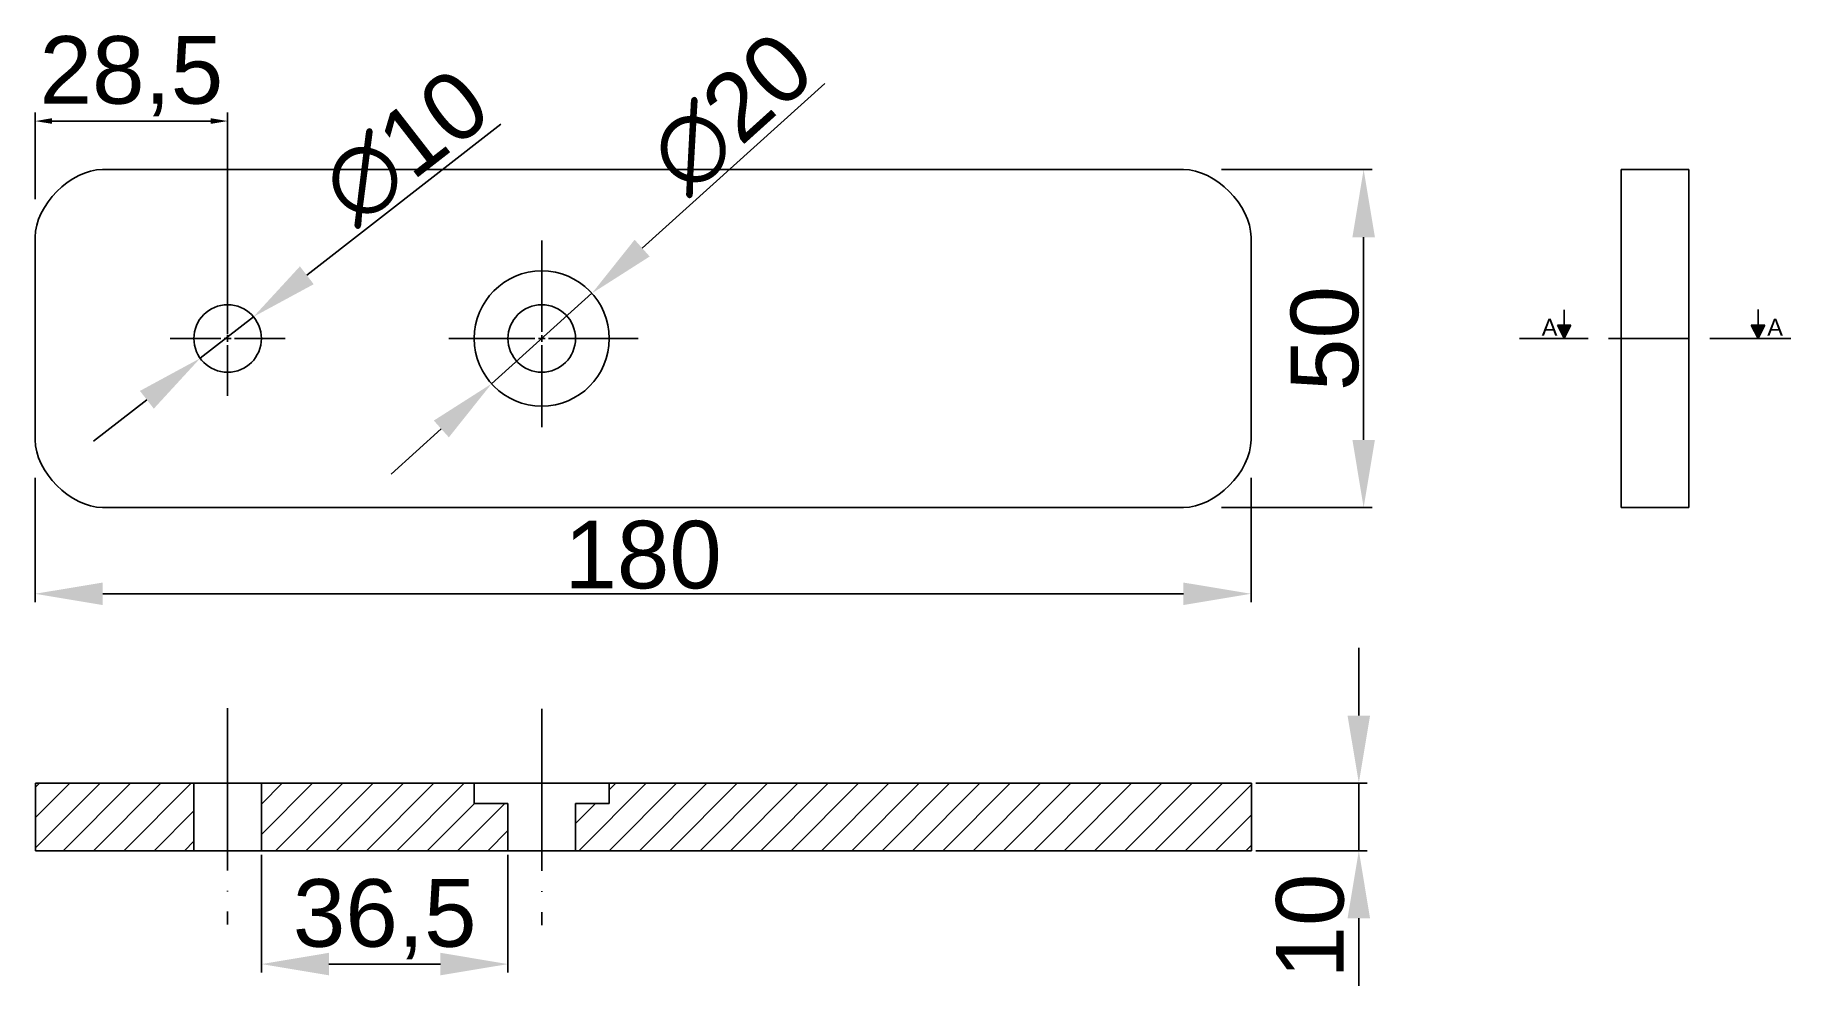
# Model space of a CAD drawing. Header units: millimetres. Extents: x 2778 to 3038, y 1976 to 2117.
import ezdxf

# ---------------------------------------------------------------- set-up
doc = ezdxf.new("R2010")
doc.units = ezdxf.units.MM
doc.linetypes.add('ACAD_ISO02W100', pattern=[15, 12, -3])
doc.linetypes.add('ACAD_ISO04W100', pattern=[30, 24, -3, 0, -3])
doc.layers.get('Defpoints').update_dxf_attribs({"color": 50})
doc.styles.get("Standard").update_dxf_attribs({"font": 'arial.ttf'})
doc.dimstyles.new('ISO-25', dxfattribs={"dimtxt": 2.5, "dimasz": 2.5, "dimexe": 1.25, "dimexo": 0.625, "dimtad": 1, "dimtxsty": 'Standard', "dimcen": 2.5, "dimadec": 0, "dimazin": 0, "dimtfac": 1, "dimtmove": 0, "dimatfit": 3, "dimfxl": 1, "dimarcsym": 0})

# ---------------------------------------------------------------- blocks, each defined once
blk = doc.blocks.new('*D4')
at = {"layer": 'Defpoints', "color": 0, "lineweight": -2, "transparency": 16777216}
for p, q in [((2777.66, 2051.2), (2777.66, 2032.8)), ((2957.66, 2051.2), (2957.66, 2032.8)), ((2787.66, 2034.05), (2947.66, 2034.05))]:
    blk.add_line(p, q, dxfattribs=at)
at = {"layer": 'Defpoints', "color": 0, "transparency": 16777216}
for p in [(2777.66, 2051.82), (2957.66, 2051.82), (2957.66, 2034.05)]:
    blk.add_point(p, dxfattribs=at)
for points in [[(2787.66, 2035.71), (2787.66, 2032.38), (2777.66, 2034.05)], [(2947.66, 2035.71), (2947.66, 2032.38), (2957.66, 2034.05)]]:
    blk.add_solid(points, dxfattribs=at)
at = {"layer": 'Defpoints', "color": 0, "transparency": 16777216, "insert": (2867.66, 2039.78), "char_height": 2.5, "attachment_point": 5}
blk.add_mtext('{\\H4x;180}', dxfattribs=at)
blk = doc.blocks.new('*D5')
at = {"layer": 'Defpoints', "color": 0, "lineweight": -2, "transparency": 16777216}
for p, q in [((2953.28, 2096.82), (2975.58, 2096.82)), ((2974.33, 2086.82), (2974.33, 2056.82)), ((2953.28, 2046.82), (2975.58, 2046.82))]:
    blk.add_line(p, q, dxfattribs=at)
at = {"layer": 'Defpoints', "color": 0, "transparency": 16777216}
for p in [(2952.66, 2096.82), (2952.66, 2046.82), (2974.33, 2046.82)]:
    blk.add_point(p, dxfattribs=at)
for points in [[(2972.67, 2086.82), (2976, 2086.82), (2974.33, 2096.82)], [(2972.67, 2056.82), (2976, 2056.82), (2974.33, 2046.82)]]:
    blk.add_solid(points, dxfattribs=at)
at = {"layer": 'Defpoints', "color": 0, "transparency": 16777216, "insert": (2968.6, 2071.82), "char_height": 2.5, "attachment_point": 5, "rotation": 90}
blk.add_mtext('{\\H4x;50}', dxfattribs=at)
blk = doc.blocks.new('*D6')
at = {"color": 0, "lineweight": -2, "transparency": 16777216}
for p, q in [((2846.62, 2103.55), (2817.88, 2081.18)), ((2802.09, 2068.9), (2809.99, 2075.04)), ((2794.2, 2062.76), (2786.31, 2056.61))]:
    blk.add_line(p, q, dxfattribs=at)
at = {"color": 0, "transparency": 16777216}
for points in [[(2816.86, 2082.5), (2818.9, 2079.86), (2809.99, 2075.04)], [(2793.18, 2064.07), (2795.23, 2061.44), (2802.09, 2068.9)]]:
    blk.add_solid(points, dxfattribs=at)
at = {"layer": 'Defpoints', "color": 0, "transparency": 16777216}
for p in [(2809.99, 2075.04), (2802.09, 2068.9)]:
    blk.add_point(p, dxfattribs=at)
at = {"color": 0, "transparency": 16777216, "insert": (2832.5, 2100.18), "char_height": 2.5, "attachment_point": 5, "rotation": 37.8905}
blk.add_mtext('{\\H4x;∅10}', dxfattribs=at)
blk = doc.blocks.new('*U8')
at = {"color": 0, "linetype": 'ACAD_ISO02W100', "transparency": 16777216}
blk.add_line((21.58, 0), (-18.59, 0), dxfattribs=at)
blk = doc.blocks.new('*U9')
at = {"color": 0, "linetype": 'ACAD_ISO04W100', "transparency": 16777216}
for p, q in [((0, 1), (0, 14.5)), ((-13.75, 0), (-1, 0)), ((1, 0), (14.26, 0)), ((0, -13.12), (0, -1))]:
    blk.add_line(p, q, dxfattribs=at)
at = {"color": 0, "linetype": 'Continuous', "transparency": 16777216}
for p, q in [((-0.5, 0), (0.5, 0)), ((0, -0.5), (0, 0.5))]:
    blk.add_line(p, q, dxfattribs=at)
blk = doc.blocks.new('*U10')
at = {"color": 0, "linetype": 'ACAD_ISO04W100', "transparency": 16777216}
blk.add_line((0, 16), (0, -16), dxfattribs=at)
blk = doc.blocks.new('*U11')
at = {"color": 0, "linetype": 'ACAD_ISO04W100', "transparency": 16777216}
blk.add_line((0, 16), (0, -16), dxfattribs=at)
blk = doc.blocks.new('*D12')
at = {"color": 0, "lineweight": -2, "transparency": 16777216}
for p, q in [((2973.62, 2016.03), (2973.62, 2026.03)), ((2958.36, 2006.03), (2974.87, 2006.03)), ((2973.62, 2006.03), (2973.62, 1996.03)), ((2958.36, 1996.03), (2974.87, 1996.03)), ((2973.62, 1986.03), (2973.62, 1976.03))]:
    blk.add_line(p, q, dxfattribs=at)
at = {"color": 0, "transparency": 16777216}
for points in [[(2971.95, 2016.03), (2975.28, 2016.03), (2973.62, 2006.03)], [(2971.95, 1986.03), (2975.28, 1986.03), (2973.62, 1996.03)]]:
    blk.add_solid(points, dxfattribs=at)
at = {"layer": 'Defpoints', "color": 0, "transparency": 16777216}
for p in [(2957.73, 2006.03), (2957.73, 1996.03), (2973.62, 1996.03)]:
    blk.add_point(p, dxfattribs=at)
at = {"color": 0, "transparency": 16777216, "insert": (2966.44, 1984.88), "char_height": 2.5, "attachment_point": 5, "rotation": 90}
blk.add_mtext('{\\H4x;10}', dxfattribs=at)
blk = doc.blocks.new('*D13')
at = {"color": 0, "lineweight": -2, "transparency": 16777216}
for p, q in [((2811.16, 1995.4), (2811.16, 1978)), ((2847.66, 1995.4), (2847.66, 1978)), ((2821.16, 1979.25), (2837.66, 1979.25))]:
    blk.add_line(p, q, dxfattribs=at)
at = {"color": 0, "transparency": 16777216}
for points in [[(2821.16, 1980.92), (2821.16, 1977.59), (2811.16, 1979.25)], [(2837.66, 1980.92), (2837.66, 1977.59), (2847.66, 1979.25)]]:
    blk.add_solid(points, dxfattribs=at)
at = {"layer": 'Defpoints', "color": 0, "transparency": 16777216}
for p in [(2811.16, 1996.03), (2847.66, 1996.03), (2847.66, 1979.25)]:
    blk.add_point(p, dxfattribs=at)
at = {"color": 0, "transparency": 16777216, "insert": (2829.41, 1985.89), "char_height": 2.5, "attachment_point": 5}
blk.add_mtext('{\\H4x;36,5}', dxfattribs=at)
blk = doc.blocks.new('*D14')
at = {"color": 0, "lineweight": -2, "transparency": 16777216}
for p, q in [((2777.66, 2092.45), (2777.66, 2105.25)), ((2803.66, 2104), (2780.16, 2104)), ((2806.16, 2072.45), (2806.16, 2105.25))]:
    blk.add_line(p, q, dxfattribs=at)
at = {"color": 0, "transparency": 16777216}
for points in [[(2780.16, 2104.42), (2780.16, 2103.59), (2777.66, 2104)], [(2803.66, 2104.42), (2803.66, 2103.59), (2806.16, 2104)]]:
    blk.add_solid(points, dxfattribs=at)
at = {"layer": 'Defpoints', "color": 0, "transparency": 16777216}
for p in [(2777.66, 2104), (2777.66, 2091.82), (2806.16, 2071.82)]:
    blk.add_point(p, dxfattribs=at)
at = {"color": 0, "transparency": 16777216, "insert": (2791.91, 2110.64), "char_height": 2.5, "attachment_point": 5}
blk.add_mtext('{\\H4x;28,5}', dxfattribs=at)
blk = doc.blocks.new('*U15')
at = {"color": 0, "linetype": 'ACAD_ISO04W100', "transparency": 16777216}
for p, q in [((0, 1), (0, 8.5)), ((-8.5, 0), (-1, 0)), ((1, 0), (8.5, 0)), ((0, -8.5), (0, -1))]:
    blk.add_line(p, q, dxfattribs=at)
at = {"color": 0, "linetype": 'Continuous', "transparency": 16777216}
for p, q in [((-0.5, 0), (0.5, 0)), ((0, -0.5), (0, 0.5))]:
    blk.add_line(p, q, dxfattribs=at)
blk = doc.blocks.new('*D18')
at = {"color": 0, "lineweight": -2, "transparency": 16777216}
for p, q in [((2894.59, 2109.57), (2867.52, 2085.2)), ((2845.23, 2065.13), (2860.09, 2078.51)), ((2837.79, 2058.44), (2830.36, 2051.75))]:
    blk.add_line(p, q, dxfattribs=at)
at = {"color": 0, "transparency": 16777216}
for points in [[(2866.41, 2086.44), (2868.64, 2083.96), (2860.09, 2078.51)], [(2836.68, 2059.68), (2838.91, 2057.2), (2845.23, 2065.13)]]:
    blk.add_solid(points, dxfattribs=at)
at = {"layer": 'Defpoints', "color": 0, "transparency": 16777216}
for p in [(2860.09, 2078.51), (2845.23, 2065.13)]:
    blk.add_point(p, dxfattribs=at)
at = {"color": 0, "transparency": 16777216, "insert": (2880.75, 2105.2), "char_height": 2.5, "attachment_point": 5, "rotation": 41.9924}
blk.add_mtext('{\\H4x;∅20}', dxfattribs=at)

msp = doc.modelspace()

# ---------------------------------------------------------------- hatches: boundary and pattern name
h = msp.add_hatch(color=256)
h.set_gradient(color2=(0, 0, 0))
h.paths.add_polyline_path([(3003.028, 2073.808), (3004.028, 2071.808), (3005.028, 2073.808)])
h = msp.add_hatch(color=256)
h.set_gradient(color2=(0, 0, 0))
h.paths.add_polyline_path([(3031.723, 2073.822), (3032.723, 2071.822), (3033.723, 2073.822)])
h = msp.add_hatch()
h.set_pattern_fill('ANSI31', color=256)
h.paths.add_polyline_path([(2801.159, 2006.027), (2777.734, 2006.027), (2777.734, 1996.027), (2801.159, 1996.027)])
h.paths.add_polyline_path([(2842.659, 2003.027), (2842.659, 2006.027), (2811.159, 2006.027), (2811.159, 1996.027), (2847.659, 1996.027), (2847.659, 2003.027)])
h.paths.add_polyline_path([(2862.659, 2006.027), (2862.659, 2003.027), (2857.659, 2003.027), (2857.659, 1996.027), (2957.734, 1996.027), (2957.734, 2006.027)])

# ---------------------------------------------------------------- linework, layer by layer
for p, q in [((2787.659, 2096.822), (2947.659, 2096.822)), ((3012.464, 2096.822), (3012.464, 2046.822)), ((3022.464, 2096.822), (3012.464, 2096.822)), ((3022.464, 2046.822), (3022.464, 2096.822)), ((2777.659, 2056.822), (2777.659, 2086.822)), ((2957.659, 2086.822), (2957.659, 2056.822)), ((3004.028, 2076.091), (3004.028, 2073.808)), ((3032.723, 2076.104), (3032.723, 2073.822)), ((3005.028, 2073.808), (3003.028, 2073.808)), ((3004.028, 2071.808), (3003.028, 2073.808)), ((3005.028, 2073.808), (3004.028, 2071.808)), ((3033.723, 2073.822), (3031.723, 2073.822)), ((3032.723, 2071.822), (3031.723, 2073.822)), ((3033.723, 2073.822), (3032.723, 2071.822)), ((2947.659, 2046.822), (2787.659, 2046.822)), ((2829.659, 2046.822), (2787.659, 2046.822)), ((3012.464, 2046.822), (3022.464, 2046.822)), ((2777.734, 2006.027), (2957.734, 2006.027)), ((2777.734, 1996.027), (2777.734, 2006.027)), ((2801.159, 2006.027), (2801.159, 1996.027)), ((2811.159, 2006.027), (2811.159, 1996.027)), ((2842.659, 2006.027), (2842.659, 2003.027)), ((2862.659, 2003.027), (2862.659, 2006.027)), ((2957.734, 2006.027), (2957.734, 1996.027)), ((2842.659, 2003.027), (2847.659, 2003.027)), ((2847.659, 2003.027), (2847.659, 1996.027)), ((2857.659, 2003.027), (2857.659, 1996.027)), ((2857.659, 2003.027), (2862.659, 2003.027)), ((2957.734, 1996.027), (2777.734, 1996.027))]:
    msp.add_line(p, q)
for centre, radius in [((2852.659, 2071.822), 10), ((2806.159, 2071.822), 5), ((2852.659, 2071.822), 5)]:
    msp.add_circle(centre, radius)
for points in [[(2787.659, 2096.822), (2782.945, 2096.822), (2777.659, 2091.536), (2777.659, 2086.822)], [(2947.659, 2096.822), (2952.373, 2096.822), (2957.659, 2091.536), (2957.659, 2086.822)], [(2777.659, 2056.822), (2777.659, 2052.107), (2782.945, 2046.822), (2787.659, 2046.822)], [(2957.659, 2056.822), (2957.659, 2052.107), (2952.373, 2046.822), (2947.659, 2046.822)]]:
    msp.add_open_spline(points, degree=3)

# ---------------------------------------------------------------- block references
at = {"color": 1, "linetype": 'ACAD_ISO04W100'}
for name, p in [('*U9', (2852.659, 2071.822)), ('*U15', (2806.159, 2071.822)), ('*U11', (2806.159, 2001.112)), ('*U10', (2852.659, 2001.027))]:
    msp.add_blockref(name, p, dxfattribs=at)
at = {"color": 1, "linetype": 'ACAD_ISO02W100'}
msp.add_blockref('*U8', (3015.995, 2071.822), dxfattribs=at)

# ---------------------------------------------------------------- texts
at = {"char_height": 2.5, "attachment_point": 1}
for insert in [(3000.69, 2074.744), (3034.077, 2074.744)]:
    msp.add_mtext_dynamic_manual_height_columns('A', width=6.12711, gutter_width=12.5, heights=[0], dxfattribs=dict(at, insert=insert))

# ---------------------------------------------------------------- dimensions: what is measured, and where the dimension line sits
at = {"color": 5}
dim = msp.add_linear_dim(base=(2777.659, 2104.005), p1=(2806.159, 2071.822), p2=(2777.659, 2091.822), text='{\\H4x;<>}', dimstyle='ISO-25', dxfattribs=at)
dim.commit()
dim.dimension.update_dxf_attribs({"geometry": '*D14', "text_midpoint": (2791.909, 2110.639)})
for p1, p2, picture, middle in [((2845.227, 2065.131), (2860.091, 2078.512), '*D18', (2884.774, 2100.731)), ((2802.095, 2068.897), (2809.987, 2075.038), '*D6', (2832.505, 2100.178))]:
    dim = msp.add_diameter_dim_2p(p1=p1, p2=p2, text='{\\H4x;<>}', dimstyle='ISO-25', override={"dimasz": 10}, dxfattribs=at)
    dim.commit()
    dim.dimension.update_dxf_attribs({"geometry": picture, "text_midpoint": middle})
dim = msp.add_linear_dim(base=(2973.616, 1996.027), p1=(2957.734, 2006.027), p2=(2957.734, 1996.027), angle=90, text='{\\H4x;10}', dimstyle='ISO-25', override={"dimasz": 10, "dimtmove": 2}, dxfattribs=at)
dim.commit()
dim.dimension.update_dxf_attribs({"geometry": '*D12', "text_midpoint": (2966.442, 1984.876), "dimtype": 160})
dim = msp.add_linear_dim(base=(2847.659, 1979.254), p1=(2811.159, 1996.027), p2=(2847.659, 1996.027), text='{\\H4x;<>}', dimstyle='ISO-25', override={"dimasz": 10}, dxfattribs=at)
dim.commit()
dim.dimension.update_dxf_attribs({"geometry": '*D13', "text_midpoint": (2829.409, 1979.254), "dimtype": 160})
at = {"layer": 'Defpoints', "color": 5}
dim = msp.add_linear_dim(base=(2974.335, 2046.822), p1=(2952.659, 2096.822), p2=(2952.659, 2046.822), angle=90, text='{\\H4x;<>}', dimstyle='ISO-25', override={"dimasz": 10}, dxfattribs=at)
dim.commit()
dim.dimension.update_dxf_attribs({"geometry": '*D5', "text_midpoint": (2974.335, 2071.822), "dimtype": 160})
dim = msp.add_linear_dim(base=(2957.659, 2034.047), p1=(2777.659, 2051.822), p2=(2957.659, 2051.822), text='{\\H4x;<>}', dimstyle='ISO-25', override={"dimasz": 10}, dxfattribs=at)
dim.commit()
dim.dimension.update_dxf_attribs({"geometry": '*D4', "text_midpoint": (2867.659, 2034.047), "dimtype": 160})

doc.saveas('drawing.dxf')
